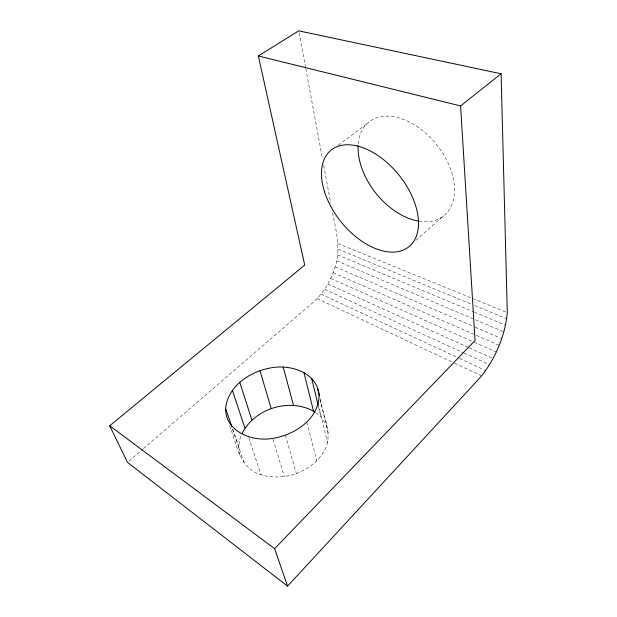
<?xml version="1.0" encoding="UTF-8"?>
<svg xmlns="http://www.w3.org/2000/svg" width="617" height="617" viewBox="0 0 617 617"><rect width="100%" height="100%" fill="white"/><g stroke="black" fill="none" stroke-linecap="round" stroke-linejoin="round"><path stroke-width="0.46" stroke-dasharray="3.08 2.31" d="M143.491 448.574L313.012 302.469C323.67 293.052 331.028 280.303 335.124 266.76C341.294 248.69 335.818 229.74 332.332 211.785M229.647 425.599C236.488 443.53 239.303 468.565 261.022 474.797C272.652 478.252 285 477.435 296.43 473.617C307.382 469.228 317.254 462.156 323.617 452.084C334.383 435.031 322.552 415.804 320.007 398.196M239.99 455.292L238.679 446.245L240.383 436.959L241.201 435.332M415.897 240.322L442.296 216.914M128.945 461.115L142.766 449.199M338.193 145.219L366.583 124.117M337.915 243.553L507.282 312.626M338.023 249.114L471.133 304.104M474.689 305.569L506.634 318.765M337.584 254.89L473.501 311.816M474.388 312.187L505.477 325.213M336.612 260.806L474.635 319.452M475.522 319.83L503.834 331.861M335.124 266.76L474.404 326.825M475.283 327.203L501.729 338.61M333.134 272.675L499.199 345.366M330.689 278.452L473.386 341.857M474.265 342.25L496.284 352.037M327.82 284.013L468.419 347.417M469.298 347.818L493.029 358.516M324.565 289.273L463.298 352.739M464.169 353.14L489.466 364.709M320.979 294.155L458.655 358.007M459.526 358.415L485.664 370.539M317.115 298.574L453.803 362.811M454.675 363.22L481.669 375.9M315.711 412.696L320.956 416.83L326.046 424.403L328.321 433.196M232.47 429.224L244.34 463.467M232.763 429.162L238.679 446.245M248.736 437.684L261.022 474.797M273.03 439.281L284.36 476.64M285.378 435.224L296.43 473.617M306.803 422.229L316.806 460.822M318.519 406.726L320.956 416.83M318.195 403.95L327.519 442.644M319.984 398.597L326.987 428.051M299.114 32.747L305.616 67.793M305.793 68.742L322.49 158.731M323.717 165.364L330.751 203.255M358.261 143.668A60.003 38.902 51.4 0 1 404.767 119.914A60.003 38.902 51.4 0 1 453.958 182.524A60.003 38.902 51.4 0 1 419.213 221.248"/><path stroke-width="0.93" d="M225.598 408.485C227.943 385.64 250.548 371.226 271.557 367.755C290.707 364.331 316.583 372.406 319.128 394.518C319.22 418.974 294.71 434.97 272.753 438.371C252.847 442.05 225.39 432.039 225.598 408.485L231.83 426.463M242.026 433.712C254.32 408.153 290.769 397.201 314.963 412.11M287.568 586.15L481.669 375.9C495.652 357.667 505.223 335.617 507.282 312.626L501.097 73.77L298.759 30.85L258.346 55.97L304.729 265.102L109.718 425.784L127.488 462.372L287.568 586.15L274.619 548.675L109.718 425.784M274.619 548.675L475.051 340.484L460.583 105.923L501.097 73.77M258.346 55.97L460.583 105.923M232.37 390.252L244.903 428.036M239.751 382.208L251.883 420.038M259.973 370.632L271.187 408.624M283.203 367.076L293.491 405.307M303.911 372.46L313.467 410.93M311.647 378.267L318.071 404.891M317.801 389.389L319.328 395.836M418.303 221.102A60.003 38.902 51.4 0 1 358.13 145.481M324.534 191.794A62.032 37.213 51.2 0 0 407.336 247.918A62.032 37.213 51.2 0 0 378.074 155.638A62.032 37.213 51.2 0 0 324.534 191.794"/></g></svg>
